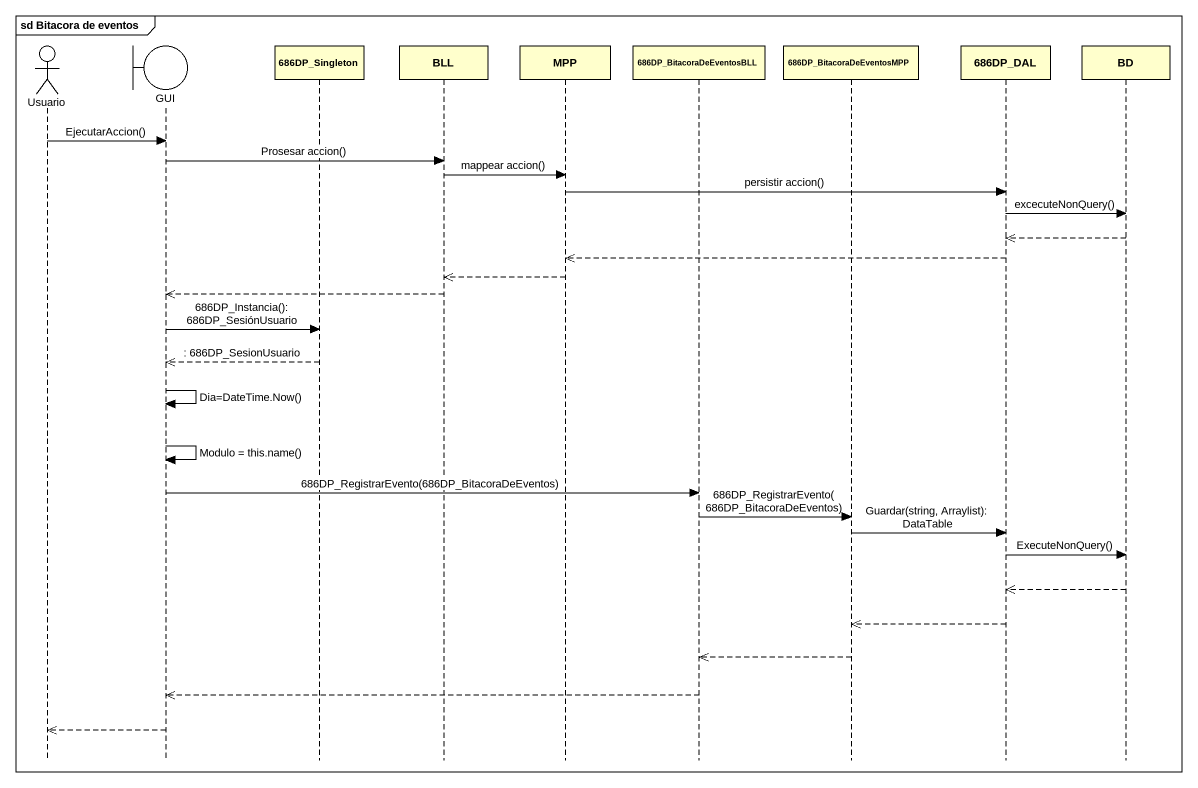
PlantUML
@startuml
mainframe sd Bitacora de eventos
hide footbox
actor Usuario
boundary GUI
participant "686DP_Singleton" as c686DP_Singleton
participant BLL
participant MPP
participant "686DP_BitacoraDeEventosBLL" as c686DP_BitacoraDeEventosBLL
participant "686DP_BitacoraDeEventosMPP" as c686DP_BitacoraDeEventosMPP
participant "686DP_DAL" as c686DP_DAL
participant BD

Usuario -> GUI : EjecutarAccion()
GUI -> BLL : Prosesar accion()
BLL -> MPP : mappear accion()
MPP -> c686DP_DAL : persistir accion()
c686DP_DAL -> BD : excecuteNonQuery()
BD -->> c686DP_DAL
c686DP_DAL -->> MPP
MPP -->> BLL
BLL -->> GUI
GUI -> c686DP_Singleton : 686DP_Instancia(): 686DP_SesiónUsuario
c686DP_Singleton -->> GUI : : 686DP_SesionUsuario
GUI -> GUI : Dia=DateTime.Now()
GUI -> GUI : Modulo = this.name()
GUI -> c686DP_BitacoraDeEventosBLL : 686DP_RegistrarEvento(686DP_BitacoraDeEventos)
c686DP_BitacoraDeEventosBLL -> c686DP_BitacoraDeEventosMPP : 686DP_RegistrarEvento(686DP_BitacoraDeEventos)
c686DP_BitacoraDeEventosMPP -> c686DP_DAL : Guardar(string, Arraylist): DataTable
c686DP_DAL -> BD : ExecuteNonQuery()
BD -->> c686DP_DAL
c686DP_DAL -->> c686DP_BitacoraDeEventosMPP
c686DP_BitacoraDeEventosMPP -->> c686DP_BitacoraDeEventosBLL
c686DP_BitacoraDeEventosBLL -->> GUI
GUI -->> Usuario
@enduml
